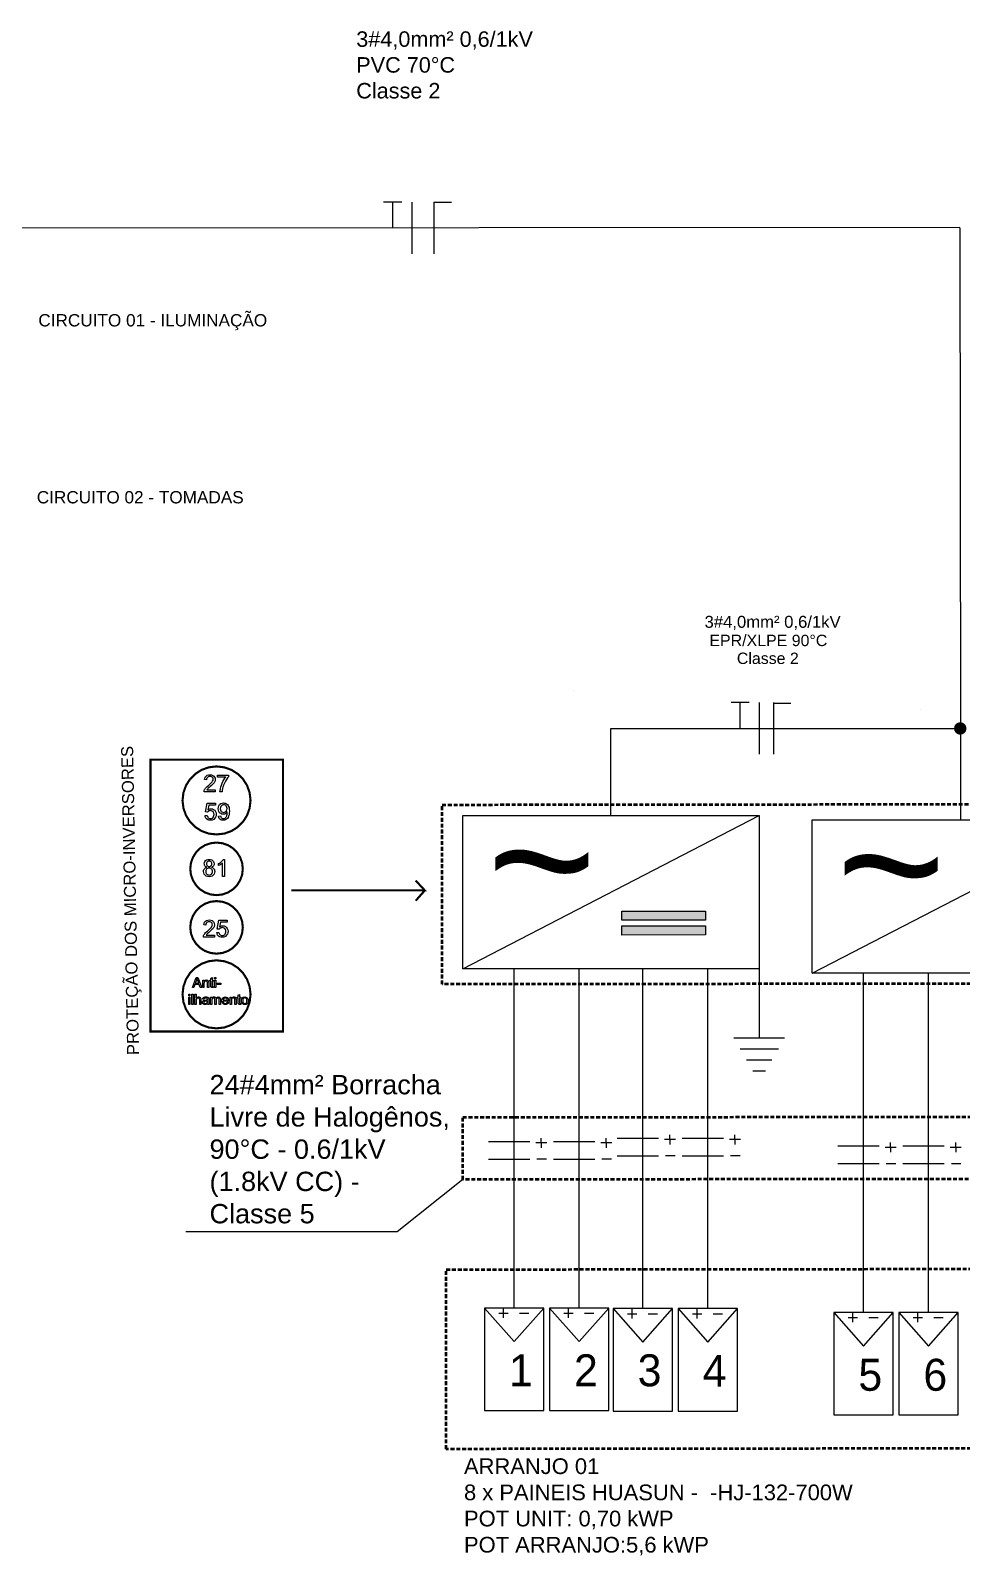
# Model space of a CAD drawing. Header units: centimetres. Extents: x -1416 to 19908, y -7962 to 7254.
# Drawn here: x 470 to 590.3, y -1780.3 to -1583.3 of the extents above; entities that cross this region are included whole.
import ezdxf

# ---------------------------------------------------------------- set-up
doc = ezdxf.new("R2010")
doc.units = ezdxf.units.CM
doc.linetypes.add('DASHED', pattern=[0.75, 0.5, -0.25])
doc.layers.get('0').update_dxf_attribs({"color": 4, "lineweight": 18})
doc.layers.add('LINHA DE CHAMADA', color=1, linetype='Continuous', lineweight=18)
doc.layers.add('TXT-02', color=7, linetype='Continuous', lineweight=20)
doc.styles.add('arial', font='arial.ttf')
doc.styles.add('Arial$001', font='arial.ttf', dxfattribs={"height": 4.378104})
doc.styles.add('STANDARD-0.1', font='arial.ttf', dxfattribs={"height": 0.1})

# ---------------------------------------------------------------- blocks, each defined once
blk = doc.blocks.new('Modulo')
at = {"color": 0, "linetype": 'ByBlock', "lineweight": 9}
blk.add_lwpolyline([(-6.4, -22.06), (6.4, -22.06), (6.4, 0), (-6.4, 0)], close=True, dxfattribs=at)
blk.add_lwpolyline([(-6.4, 0), (0, -7.22), (6.4, 0)], dxfattribs=at)
blk = doc.blocks.new('PN')
for p, q in [((0, 0), (0, -0.2115)), ((-0.0779, -0.2115), (0.0779, -0.2115)), ((-0.0585, -0.2453), (0.0585, -0.2453)), ((-0.039, -0.279), (0.039, -0.279)), ((-0.0195, -0.3128), (0.0195, -0.3128))]:
    blk.add_line(p, q)

msp = doc.modelspace()

# ---------------------------------------------------------------- hatches: boundary and pattern name
at = {"lineweight": 20}
h = msp.add_hatch(color=0, dxfattribs=at)
h.dxf.hatch_style = 1
h.paths.add_polyline_path([(589.37, -1673.46, 1), (590.99, -1673.46, 1)])
for points in [[(546.46, -1697.05), (557.28, -1697.04), (557.28, -1698.22), (546.46, -1698.23)], [(546.46, -1698.97), (557.28, -1698.95), (557.28, -1700.14), (546.46, -1700.15)]]:
    msp.add_hatch(color=7, dxfattribs=at).paths.add_polyline_path(points)

# ---------------------------------------------------------------- linework, layer by layer
at = {"color": 7, "lineweight": 9}
for p, q in [((518.01, -1605.46), (515.68, -1605.46)), ((516.81, -1605.46), (516.81, -1608.8)), ((516.81, -1605.46), (516.81, -1608.8)), ((519.33, -1605.46), (519.33, -1612.14)), ((519.33, -1605.46), (519.33, -1612.14)), ((522.16, -1605.46), (522.16, -1612.14)), ((522.16, -1605.46), (522.16, -1612.14)), ((522.16, -1605.46), (524.43, -1605.46)), ((590.14, -1608.77), (590.21, -1673.24)), ((562.89, -1670.12), (560.56, -1670.12)), ((561.69, -1670.12), (561.69, -1673.46)), ((561.69, -1670.12), (561.69, -1673.46)), ((564.21, -1670.12), (564.21, -1676.8)), ((564.21, -1670.12), (564.21, -1676.8)), ((566.03, -1670.12), (566.03, -1676.8)), ((566.03, -1670.12), (566.03, -1676.8)), ((566.03, -1670.17), (568.29, -1670.17))]:
    msp.add_line(p, q, dxfattribs=at)
at = {"color": 0, "lineweight": 20}
for p, q in [((540.25, -1668.55), (540.25, -1668.55)), ((585.06, -1671.01), (585.06, -1671.01)), ((517.44, -1738.49), (490.13, -1738.49))]:
    msp.add_line(p, q, dxfattribs=at)
at = {"color": 7, "lineweight": 20}
for p, q in [((545.05, -1684.69), (545.05, -1673.46)), ((545.05, -1673.46), (589.97, -1673.46)), ((590.2, -1673.67), (590.2, -1685.27)), ((532.54, -1748.33), (532.54, -1704.49)), ((540.94, -1748.33), (540.94, -1704.49)), ((549.17, -1748.4), (549.17, -1704.49)), ((557.57, -1748.4), (557.57, -1704.49)), ((577.68, -1748.91), (577.68, -1705.07)), ((586.08, -1748.91), (586.08, -1705.07)), ((530.57, -1749), (531.77, -1749)), ((531.11, -1748.4), (531.11, -1749.6)), ((533.24, -1749), (534.44, -1749)), ((538.97, -1749), (540.17, -1749)), ((539.51, -1748.4), (539.51, -1749.6)), ((541.64, -1749), (542.84, -1749)), ((547.19, -1749.07), (548.39, -1749.07)), ((547.74, -1748.47), (547.74, -1749.67)), ((549.86, -1749.07), (551.06, -1749.07)), ((555.59, -1749.07), (556.79, -1749.07)), ((556.14, -1748.47), (556.14, -1749.67)), ((558.26, -1749.07), (559.46, -1749.07)), ((576.26, -1748.97), (576.26, -1750.17)), ((584.66, -1748.97), (584.66, -1750.17)), ((575.71, -1749.57), (576.91, -1749.57)), ((578.38, -1749.57), (579.58, -1749.57)), ((584.11, -1749.57), (585.31, -1749.57)), ((586.78, -1749.57), (587.98, -1749.57))]:
    msp.add_line(p, q, dxfattribs=at)
at = {"color": 0}
for p, q in [((525.9, -1704.49), (564.21, -1684.69)), ((571.05, -1705.07), (609.35, -1685.27)), ((525.9, -1731.74), (517.44, -1738.49))]:
    msp.add_line(p, q, dxfattribs=at)
at = {"color": 0, "linetype": 'ByBlock', "lineweight": 9}
for p, q in [((534.58, -1726.87), (529.24, -1726.87)), ((534.58, -1726.87), (529.24, -1726.87)), ((536.75, -1727), (535.35, -1727)), ((536.05, -1727), (536.05, -1726.37)), ((536.05, -1727), (536.05, -1727.63)), ((542.98, -1726.87), (537.64, -1726.87)), ((542.98, -1726.87), (537.64, -1726.87)), ((545.15, -1727), (543.75, -1727)), ((544.45, -1727), (544.45, -1726.37)), ((544.45, -1727), (544.45, -1727.63)), ((551.2, -1726.45), (545.86, -1726.45)), ((551.2, -1726.45), (545.86, -1726.45)), ((553.37, -1726.58), (551.98, -1726.58)), ((552.67, -1726.58), (552.67, -1725.95)), ((552.67, -1726.58), (552.67, -1727.21)), ((559.6, -1726.45), (554.26, -1726.45)), ((559.6, -1726.45), (554.26, -1726.45)), ((561.77, -1726.58), (560.38, -1726.58)), ((561.07, -1726.58), (561.07, -1725.95)), ((561.07, -1726.58), (561.07, -1727.21)), ((579.72, -1727.44), (574.38, -1727.44)), ((579.72, -1727.44), (574.38, -1727.44)), ((581.89, -1727.58), (580.49, -1727.58)), ((581.19, -1727.58), (581.19, -1726.95)), ((581.19, -1727.58), (581.19, -1728.2)), ((588.12, -1727.44), (582.78, -1727.44)), ((588.12, -1727.44), (582.78, -1727.44)), ((590.29, -1727.58), (588.89, -1727.58)), ((589.59, -1727.58), (589.59, -1726.95)), ((589.59, -1727.58), (589.59, -1728.2)), ((534.58, -1729.14), (529.24, -1729.14)), ((534.58, -1729.14), (529.24, -1729.14)), ((535.49, -1729.07), (536.71, -1729.07)), ((542.98, -1729.14), (537.64, -1729.14)), ((542.98, -1729.14), (537.64, -1729.14)), ((543.89, -1729.07), (545.11, -1729.07)), ((551.2, -1728.72), (545.86, -1728.72)), ((551.2, -1728.72), (545.86, -1728.72)), ((552.11, -1728.64), (553.34, -1728.64)), ((559.6, -1728.72), (554.26, -1728.72)), ((559.6, -1728.72), (554.26, -1728.72)), ((560.51, -1728.64), (561.74, -1728.64)), ((579.72, -1729.71), (574.38, -1729.71)), ((579.72, -1729.71), (574.38, -1729.71)), ((580.63, -1729.64), (581.85, -1729.64)), ((588.12, -1729.71), (582.78, -1729.71)), ((588.12, -1729.71), (582.78, -1729.71)), ((589.03, -1729.64), (590.25, -1729.64))]:
    msp.add_line(p, q, dxfattribs=at)
at = {"color": 7, "const_width": 0.273}
for points in [[(485.55, -1677.5), (502.67, -1677.5), (502.67, -1677.5), (502.67, -1712.61), (502.67, -1712.61), (485.55, -1712.61), (485.55, -1712.61), (485.55, -1677.5)], [(498.48, -1682.76), (498.36, -1681.75), (498.03, -1680.82), (497.51, -1680.01), (496.83, -1679.33), (496.02, -1678.81), (495.09, -1678.48), (494.08, -1678.36), (494.08, -1678.36), (493.08, -1678.48), (492.15, -1678.81), (491.34, -1679.33), (490.66, -1680.01), (490.14, -1680.82), (489.81, -1681.75), (489.69, -1682.76), (489.69, -1682.76), (489.81, -1683.76), (490.14, -1684.69), (490.66, -1685.51), (491.34, -1686.19), (492.15, -1686.71), (493.08, -1687.04), (494.08, -1687.15), (494.08, -1687.15), (495.09, -1687.04), (496.02, -1686.71), (496.83, -1686.19), (497.51, -1685.51), (498.03, -1684.69), (498.36, -1683.76), (498.48, -1682.76)], [(497.48, -1691.59), (497.39, -1690.81), (497.13, -1690.1), (496.73, -1689.47), (496.21, -1688.94), (495.58, -1688.54), (494.86, -1688.29), (494.08, -1688.2), (494.08, -1688.2), (493.31, -1688.29), (492.59, -1688.54), (491.96, -1688.94), (491.44, -1689.47), (491.04, -1690.1), (490.78, -1690.81), (490.69, -1691.59), (490.69, -1691.59), (490.78, -1692.37), (491.04, -1693.08), (491.44, -1693.71), (491.96, -1694.24), (492.59, -1694.64), (493.31, -1694.9), (494.08, -1694.99), (494.08, -1694.99), (494.86, -1694.9), (495.58, -1694.64), (496.21, -1694.24), (496.73, -1693.71), (497.13, -1693.08), (497.39, -1692.37), (497.48, -1691.59)], [(503.74, -1694.38), (521, -1694.38), (521, -1694.38), (519.82, -1693.11)], [(521, -1694.38), (519.82, -1695.71)], [(497.48, -1699.15), (497.39, -1698.37), (497.13, -1697.66), (496.73, -1697.03), (496.21, -1696.51), (495.58, -1696.1), (494.86, -1695.85), (494.08, -1695.76), (494.08, -1695.76), (493.31, -1695.85), (492.59, -1696.1), (491.96, -1696.51), (491.44, -1697.03), (491.04, -1697.66), (490.78, -1698.37), (490.69, -1699.15), (490.69, -1699.15), (490.78, -1699.93), (491.04, -1700.64), (491.44, -1701.27), (491.96, -1701.8), (492.59, -1702.2), (493.31, -1702.46), (494.08, -1702.55), (494.08, -1702.55), (494.86, -1702.46), (495.58, -1702.2), (496.21, -1701.8), (496.73, -1701.27), (497.13, -1700.64), (497.39, -1699.93), (497.48, -1699.15)], [(498.48, -1707.81), (498.36, -1706.8), (498.03, -1705.87), (497.51, -1705.06), (496.83, -1704.38), (496.02, -1703.86), (495.09, -1703.53), (494.08, -1703.41), (494.08, -1703.41), (493.08, -1703.53), (492.15, -1703.86), (491.34, -1704.38), (490.66, -1705.06), (490.14, -1705.87), (489.81, -1706.8), (489.69, -1707.81), (489.69, -1707.81), (489.81, -1708.81), (490.14, -1709.74), (490.66, -1710.56), (491.34, -1711.24), (492.15, -1711.75), (493.08, -1712.09), (494.08, -1712.2), (494.08, -1712.2), (495.09, -1712.09), (496.02, -1711.75), (496.83, -1711.24), (497.51, -1710.56), (498.03, -1709.74), (498.36, -1708.81), (498.48, -1707.81)]]:
    msp.add_lwpolyline(points, dxfattribs=at)
at = {"color": 7}
for points in [[(493.92, -1681.38), (493.92, -1681.64), (492.47, -1681.64), (492.47, -1681.64), (492.47, -1681.64), (492.47, -1681.58), (492.48, -1681.51), (492.5, -1681.45), (492.5, -1681.45), (492.5, -1681.45), (492.5, -1681.45), (492.55, -1681.36), (492.6, -1681.26), (492.68, -1681.16), (492.68, -1681.16), (492.68, -1681.16), (492.68, -1681.16), (492.77, -1681.06), (492.89, -1680.95), (493.03, -1680.83), (493.03, -1680.83), (493.03, -1680.83), (493.03, -1680.83), (493.24, -1680.65), (493.4, -1680.49), (493.51, -1680.37), (493.51, -1680.37), (493.51, -1680.37), (493.51, -1680.37), (493.58, -1680.25), (493.63, -1680.15), (493.64, -1680.04), (493.64, -1680.04), (493.64, -1680.04), (493.64, -1680.04), (493.63, -1679.94), (493.59, -1679.85), (493.52, -1679.77), (493.52, -1679.77), (493.52, -1679.77), (493.52, -1679.77), (493.44, -1679.71), (493.34, -1679.67), (493.23, -1679.66), (493.23, -1679.66), (493.23, -1679.66), (493.23, -1679.66), (493.11, -1679.68), (493, -1679.71), (492.92, -1679.78), (492.92, -1679.78), (492.92, -1679.78), (492.92, -1679.78), (492.85, -1679.87), (492.81, -1679.97), (492.8, -1680.1), (492.8, -1680.1), (492.52, -1680.07), (492.52, -1680.07), (492.52, -1680.07), (492.56, -1679.88), (492.63, -1679.73), (492.73, -1679.6), (492.73, -1679.6), (492.73, -1679.6), (492.73, -1679.6), (492.87, -1679.51), (493.04, -1679.46), (493.23, -1679.44), (493.23, -1679.44), (493.23, -1679.44), (493.23, -1679.44), (493.43, -1679.46), (493.59, -1679.52), (493.73, -1679.61), (493.73, -1679.61), (493.73, -1679.61), (493.73, -1679.61), (493.83, -1679.74), (493.9, -1679.89), (493.92, -1680.05), (493.92, -1680.05), (493.92, -1680.05), (493.92, -1680.05), (493.91, -1680.14), (493.89, -1680.22), (493.86, -1680.31), (493.86, -1680.31), (493.86, -1680.31), (493.86, -1680.31), (493.82, -1680.39), (493.76, -1680.48), (493.68, -1680.57), (493.68, -1680.57), (493.68, -1680.57), (493.68, -1680.57), (493.58, -1680.68), (493.44, -1680.81), (493.27, -1680.96), (493.27, -1680.96), (493.27, -1680.96), (493.27, -1680.96), (493.13, -1681.08), (493.02, -1681.17), (492.96, -1681.24), (492.96, -1681.24), (492.96, -1681.24), (492.96, -1681.24), (492.91, -1681.28), (492.88, -1681.33), (492.84, -1681.38), (492.84, -1681.38), (493.92, -1681.38)], [(494.22, -1679.74), (494.22, -1679.48), (495.64, -1679.48), (495.64, -1679.69), (495.64, -1679.69), (495.64, -1679.69), (495.5, -1679.85), (495.37, -1680.05), (495.23, -1680.28), (495.23, -1680.28), (495.23, -1680.28), (495.23, -1680.28), (495.1, -1680.53), (495, -1680.78), (494.91, -1681.04), (494.91, -1681.04), (494.91, -1681.04), (494.91, -1681.04), (494.86, -1681.23), (494.83, -1681.43), (494.81, -1681.64), (494.81, -1681.64), (494.53, -1681.64), (494.53, -1681.64), (494.53, -1681.64), (494.54, -1681.46), (494.58, -1681.25), (494.63, -1681.02), (494.63, -1681.02), (494.63, -1681.02), (494.63, -1681.02), (494.71, -1680.77), (494.8, -1680.54), (494.91, -1680.31), (494.91, -1680.31), (494.91, -1680.31), (494.91, -1680.31), (495.03, -1680.09), (495.16, -1679.9), (495.3, -1679.74), (495.3, -1679.74), (494.22, -1679.74)], [(492.6, -1684.71), (492.88, -1684.69), (492.88, -1684.69), (492.88, -1684.69), (492.91, -1684.81), (492.96, -1684.92), (493.02, -1685), (493.02, -1685), (493.02, -1685), (493.02, -1685), (493.11, -1685.05), (493.2, -1685.09), (493.3, -1685.1), (493.3, -1685.1), (493.3, -1685.1), (493.3, -1685.1), (493.42, -1685.08), (493.53, -1685.04), (493.63, -1684.95), (493.63, -1684.95), (493.63, -1684.95), (493.63, -1684.95), (493.7, -1684.85), (493.75, -1684.72), (493.76, -1684.57), (493.76, -1684.57), (493.76, -1684.57), (493.76, -1684.57), (493.75, -1684.42), (493.71, -1684.3), (493.63, -1684.2), (493.63, -1684.2), (493.63, -1684.2), (493.63, -1684.2), (493.54, -1684.13), (493.43, -1684.08), (493.29, -1684.07), (493.29, -1684.07), (493.29, -1684.07), (493.29, -1684.07), (493.21, -1684.08), (493.13, -1684.09), (493.06, -1684.13), (493.06, -1684.13), (493.06, -1684.13), (493.06, -1684.13), (493, -1684.17), (492.94, -1684.22), (492.9, -1684.28), (492.9, -1684.28), (492.64, -1684.25), (492.86, -1683.12), (493.95, -1683.12), (493.95, -1683.38), (493.07, -1683.38), (492.95, -1683.97), (492.95, -1683.97), (492.95, -1683.97), (493.09, -1683.89), (493.22, -1683.85), (493.37, -1683.83), (493.37, -1683.83), (493.37, -1683.83), (493.37, -1683.83), (493.55, -1683.85), (493.71, -1683.92), (493.85, -1684.03), (493.85, -1684.03), (493.85, -1684.03), (493.85, -1684.03), (493.96, -1684.18), (494.03, -1684.35), (494.05, -1684.54), (494.05, -1684.54), (494.05, -1684.54), (494.05, -1684.54), (494.03, -1684.73), (493.97, -1684.9), (493.88, -1685.06), (493.88, -1685.06), (493.88, -1685.06), (493.88, -1685.06), (493.72, -1685.2), (493.53, -1685.29), (493.3, -1685.32), (493.3, -1685.32), (493.3, -1685.32), (493.3, -1685.32), (493.11, -1685.3), (492.95, -1685.25), (492.81, -1685.15), (492.81, -1685.15), (492.81, -1685.15), (492.81, -1685.15), (492.7, -1685.03), (492.63, -1684.88), (492.6, -1684.71)], [(494.34, -1684.78), (494.6, -1684.75), (494.6, -1684.75), (494.6, -1684.75), (494.62, -1684.86), (494.67, -1684.95), (494.72, -1685.02), (494.72, -1685.02), (494.72, -1685.02), (494.72, -1685.02), (494.79, -1685.06), (494.87, -1685.09), (494.96, -1685.1), (494.96, -1685.1), (494.96, -1685.1), (494.96, -1685.1), (495.04, -1685.09), (495.11, -1685.08), (495.18, -1685.04), (495.18, -1685.04), (495.18, -1685.04), (495.18, -1685.04), (495.24, -1685), (495.29, -1684.95), (495.33, -1684.89), (495.33, -1684.89), (495.33, -1684.89), (495.33, -1684.89), (495.37, -1684.82), (495.4, -1684.74), (495.43, -1684.64), (495.43, -1684.64), (495.43, -1684.64), (495.43, -1684.64), (495.45, -1684.53), (495.47, -1684.42), (495.47, -1684.31), (495.47, -1684.31), (495.47, -1684.31), (495.47, -1684.31), (495.47, -1684.29), (495.47, -1684.27), (495.47, -1684.25), (495.47, -1684.25), (495.47, -1684.25), (495.47, -1684.25), (495.41, -1684.33), (495.34, -1684.4), (495.25, -1684.46), (495.25, -1684.46), (495.25, -1684.46), (495.25, -1684.46), (495.15, -1684.51), (495.05, -1684.53), (494.95, -1684.54), (494.95, -1684.54), (494.95, -1684.54), (494.95, -1684.54), (494.77, -1684.52), (494.62, -1684.45), (494.49, -1684.34), (494.49, -1684.34), (494.49, -1684.34), (494.49, -1684.34), (494.38, -1684.2), (494.32, -1684.02), (494.3, -1683.82), (494.3, -1683.82), (494.3, -1683.82), (494.3, -1683.82), (494.32, -1683.62), (494.38, -1683.44), (494.49, -1683.29), (494.49, -1683.29), (494.49, -1683.29), (494.49, -1683.29), (494.64, -1683.17), (494.8, -1683.11), (494.99, -1683.08), (494.99, -1683.08), (494.99, -1683.08), (494.99, -1683.08), (495.12, -1683.1), (495.26, -1683.13), (495.38, -1683.2), (495.38, -1683.2), (495.38, -1683.2), (495.38, -1683.2), (495.49, -1683.29), (495.58, -1683.4), (495.65, -1683.53), (495.65, -1683.53), (495.65, -1683.53), (495.65, -1683.53), (495.7, -1683.69), (495.73, -1683.9), (495.74, -1684.14), (495.74, -1684.14), (495.74, -1684.14), (495.74, -1684.14), (495.73, -1684.4), (495.7, -1684.63), (495.65, -1684.81), (495.65, -1684.81), (495.65, -1684.81), (495.65, -1684.81), (495.58, -1684.97), (495.49, -1685.09), (495.38, -1685.19), (495.38, -1685.19), (495.38, -1685.19), (495.38, -1685.19), (495.25, -1685.26), (495.11, -1685.31), (494.95, -1685.32), (494.95, -1685.32), (494.95, -1685.32), (494.95, -1685.32), (494.79, -1685.31), (494.65, -1685.26), (494.53, -1685.18), (494.53, -1685.18), (494.53, -1685.18), (494.53, -1685.18), (494.44, -1685.07), (494.37, -1684.94), (494.34, -1684.78)], [(495.44, -1683.81), (495.43, -1683.67), (495.38, -1683.54), (495.32, -1683.44), (495.32, -1683.44), (495.32, -1683.44), (495.32, -1683.44), (495.23, -1683.37), (495.13, -1683.32), (495.02, -1683.31), (495.02, -1683.31), (495.02, -1683.31), (495.02, -1683.31), (494.9, -1683.32), (494.8, -1683.37), (494.71, -1683.45), (494.71, -1683.45), (494.71, -1683.45), (494.71, -1683.45), (494.63, -1683.56), (494.59, -1683.69), (494.57, -1683.83), (494.57, -1683.83), (494.57, -1683.83), (494.57, -1683.83), (494.59, -1683.96), (494.63, -1684.08), (494.7, -1684.17), (494.7, -1684.17), (494.7, -1684.17), (494.7, -1684.17), (494.79, -1684.25), (494.89, -1684.29), (495.01, -1684.3), (495.01, -1684.3), (495.01, -1684.3), (495.01, -1684.3), (495.13, -1684.29), (495.23, -1684.25), (495.32, -1684.17), (495.32, -1684.17), (495.32, -1684.17), (495.32, -1684.17), (495.39, -1684.07), (495.43, -1683.95), (495.44, -1683.81)], [(492.83, -1691.38), (492.83, -1691.38), (492.83, -1691.38), (492.73, -1691.34), (492.64, -1691.28), (492.58, -1691.21), (492.58, -1691.21), (492.58, -1691.21), (492.58, -1691.21), (492.53, -1691.13), (492.51, -1691.04), (492.5, -1690.94), (492.5, -1690.94), (492.5, -1690.94), (492.5, -1690.94), (492.52, -1690.78), (492.57, -1690.65), (492.67, -1690.53), (492.67, -1690.53), (492.67, -1690.53), (492.67, -1690.53), (492.8, -1690.44), (492.95, -1690.39), (493.13, -1690.37), (493.13, -1690.37), (493.13, -1690.37), (493.13, -1690.37), (493.31, -1690.39), (493.46, -1690.44), (493.59, -1690.54), (493.59, -1690.54), (493.59, -1690.54), (493.59, -1690.54), (493.69, -1690.66), (493.75, -1690.79), (493.76, -1690.94), (493.76, -1690.94), (493.76, -1690.94), (493.76, -1690.94), (493.76, -1691.04), (493.73, -1691.13), (493.68, -1691.21), (493.68, -1691.21), (493.68, -1691.21), (493.68, -1691.21), (493.62, -1691.28), (493.54, -1691.34), (493.44, -1691.38), (493.44, -1691.38), (493.44, -1691.38), (493.44, -1691.38), (493.57, -1691.44), (493.67, -1691.51), (493.75, -1691.6), (493.75, -1691.6), (493.75, -1691.6), (493.75, -1691.6), (493.81, -1691.7), (493.84, -1691.82), (493.85, -1691.94), (493.85, -1691.94), (493.85, -1691.94), (493.85, -1691.94), (493.83, -1692.12), (493.77, -1692.28), (493.66, -1692.42), (493.66, -1692.42), (493.66, -1692.42), (493.66, -1692.42), (493.51, -1692.52), (493.33, -1692.59), (493.13, -1692.61), (493.13, -1692.61), (493.13, -1692.61), (493.13, -1692.61), (492.93, -1692.59), (492.76, -1692.52), (492.61, -1692.42), (492.61, -1692.42), (492.61, -1692.42), (492.61, -1692.42), (492.5, -1692.28), (492.43, -1692.12), (492.41, -1691.94), (492.41, -1691.94), (492.41, -1691.94), (492.41, -1691.94), (492.42, -1691.8), (492.46, -1691.68), (492.52, -1691.58), (492.52, -1691.58), (492.52, -1691.58), (492.52, -1691.58), (492.6, -1691.49), (492.7, -1691.43), (492.83, -1691.38)], [(492.69, -1691.94), (492.69, -1692.01), (492.71, -1692.09), (492.74, -1692.16), (492.74, -1692.16), (492.74, -1692.16), (492.74, -1692.16), (492.78, -1692.23), (492.84, -1692.28), (492.9, -1692.33), (492.9, -1692.33), (492.9, -1692.33), (492.9, -1692.33), (492.98, -1692.36), (493.05, -1692.38), (493.14, -1692.39), (493.14, -1692.39), (493.14, -1692.39), (493.14, -1692.39), (493.26, -1692.37), (493.36, -1692.33), (493.45, -1692.26), (493.45, -1692.26), (493.45, -1692.26), (493.45, -1692.26), (493.52, -1692.17), (493.57, -1692.07), (493.58, -1691.95), (493.58, -1691.95), (493.58, -1691.95), (493.58, -1691.95), (493.57, -1691.83), (493.52, -1691.72), (493.45, -1691.63), (493.45, -1691.63), (493.45, -1691.63), (493.45, -1691.63), (493.36, -1691.56), (493.25, -1691.51), (493.13, -1691.5), (493.13, -1691.5), (493.13, -1691.5), (493.13, -1691.5), (493.01, -1691.51), (492.9, -1691.56), (492.81, -1691.62), (492.81, -1691.62), (492.81, -1691.62), (492.81, -1691.62), (492.74, -1691.72), (492.7, -1691.82), (492.69, -1691.94)], [(492.77, -1690.93), (492.78, -1691.02), (492.82, -1691.11), (492.87, -1691.18), (492.87, -1691.18), (492.87, -1691.18), (492.87, -1691.18), (492.95, -1691.24), (493.03, -1691.27), (493.13, -1691.28), (493.13, -1691.28), (493.13, -1691.28), (493.13, -1691.28), (493.23, -1691.27), (493.32, -1691.24), (493.39, -1691.18), (493.39, -1691.18), (493.39, -1691.18), (493.39, -1691.18), (493.44, -1691.11), (493.48, -1691.03), (493.49, -1690.94), (493.49, -1690.94), (493.49, -1690.94), (493.49, -1690.94), (493.48, -1690.85), (493.44, -1690.76), (493.39, -1690.69), (493.39, -1690.69), (493.39, -1690.69), (493.39, -1690.69), (493.31, -1690.64), (493.23, -1690.6), (493.13, -1690.59), (493.13, -1690.59), (493.13, -1690.59), (493.13, -1690.59), (493.03, -1690.6), (492.95, -1690.64), (492.87, -1690.69), (492.87, -1690.69), (492.87, -1690.69), (492.87, -1690.69), (492.82, -1690.76), (492.78, -1690.84), (492.77, -1690.93)], [(495.13, -1692.57), (494.86, -1692.57), (494.86, -1690.86), (494.86, -1690.86), (494.86, -1690.86), (494.79, -1690.92), (494.7, -1690.98), (494.6, -1691.04), (494.6, -1691.04), (494.6, -1691.04), (494.6, -1691.04), (494.5, -1691.1), (494.41, -1691.14), (494.32, -1691.18), (494.32, -1691.18), (494.32, -1690.92), (494.32, -1690.92), (494.32, -1690.92), (494.47, -1690.84), (494.6, -1690.76), (494.72, -1690.66), (494.72, -1690.66), (494.72, -1690.66), (494.72, -1690.66), (494.82, -1690.56), (494.9, -1690.47), (494.96, -1690.37), (494.96, -1690.37), (495.13, -1690.37), (495.13, -1692.57)], [(493.83, -1700.15), (493.83, -1700.41), (492.38, -1700.41), (492.38, -1700.41), (492.38, -1700.41), (492.38, -1700.34), (492.39, -1700.28), (492.41, -1700.22), (492.41, -1700.22), (492.41, -1700.22), (492.41, -1700.22), (492.45, -1700.12), (492.51, -1700.02), (492.59, -1699.93), (492.59, -1699.93), (492.59, -1699.93), (492.59, -1699.93), (492.68, -1699.83), (492.8, -1699.72), (492.94, -1699.59), (492.94, -1699.59), (492.94, -1699.59), (492.94, -1699.59), (493.15, -1699.41), (493.31, -1699.26), (493.42, -1699.13), (493.42, -1699.13), (493.42, -1699.13), (493.42, -1699.13), (493.49, -1699.02), (493.53, -1698.91), (493.55, -1698.81), (493.55, -1698.81), (493.55, -1698.81), (493.55, -1698.81), (493.54, -1698.71), (493.5, -1698.62), (493.43, -1698.54), (493.43, -1698.54), (493.43, -1698.54), (493.43, -1698.54), (493.35, -1698.48), (493.25, -1698.44), (493.14, -1698.43), (493.14, -1698.43), (493.14, -1698.43), (493.14, -1698.43), (493.01, -1698.44), (492.91, -1698.48), (492.82, -1698.54), (492.82, -1698.54), (492.82, -1698.54), (492.82, -1698.54), (492.76, -1698.63), (492.72, -1698.74), (492.71, -1698.87), (492.71, -1698.87), (492.43, -1698.84), (492.43, -1698.84), (492.43, -1698.84), (492.47, -1698.65), (492.54, -1698.49), (492.64, -1698.37), (492.64, -1698.37), (492.64, -1698.37), (492.64, -1698.37), (492.78, -1698.28), (492.95, -1698.22), (493.14, -1698.2), (493.14, -1698.2), (493.14, -1698.2), (493.14, -1698.2), (493.34, -1698.22), (493.5, -1698.28), (493.64, -1698.38), (493.64, -1698.38), (493.64, -1698.38), (493.64, -1698.38), (493.74, -1698.5), (493.8, -1698.65), (493.82, -1698.81), (493.82, -1698.81), (493.82, -1698.81), (493.82, -1698.81), (493.82, -1698.9), (493.8, -1698.99), (493.77, -1699.07), (493.77, -1699.07), (493.77, -1699.07), (493.77, -1699.07), (493.73, -1699.16), (493.67, -1699.25), (493.59, -1699.34), (493.59, -1699.34), (493.59, -1699.34), (493.59, -1699.34), (493.49, -1699.44), (493.35, -1699.57), (493.18, -1699.72), (493.18, -1699.72), (493.18, -1699.72), (493.18, -1699.72), (493.03, -1699.85), (492.93, -1699.94), (492.87, -1700), (492.87, -1700), (492.87, -1700), (492.87, -1700), (492.82, -1700.05), (492.78, -1700.1), (492.75, -1700.15), (492.75, -1700.15), (493.83, -1700.15)], [(494.11, -1699.83), (494.4, -1699.81), (494.4, -1699.81), (494.4, -1699.81), (494.43, -1699.93), (494.48, -1700.04), (494.54, -1700.12), (494.54, -1700.12), (494.54, -1700.12), (494.54, -1700.12), (494.62, -1700.18), (494.72, -1700.21), (494.82, -1700.22), (494.82, -1700.22), (494.82, -1700.22), (494.82, -1700.22), (494.94, -1700.21), (495.05, -1700.16), (495.15, -1700.07), (495.15, -1700.07), (495.15, -1700.07), (495.15, -1700.07), (495.22, -1699.97), (495.27, -1699.84), (495.28, -1699.69), (495.28, -1699.69), (495.28, -1699.69), (495.28, -1699.69), (495.27, -1699.54), (495.23, -1699.42), (495.15, -1699.32), (495.15, -1699.32), (495.15, -1699.32), (495.15, -1699.32), (495.06, -1699.25), (494.95, -1699.2), (494.81, -1699.19), (494.81, -1699.19), (494.81, -1699.19), (494.81, -1699.19), (494.73, -1699.2), (494.65, -1699.22), (494.58, -1699.25), (494.58, -1699.25), (494.58, -1699.25), (494.58, -1699.25), (494.52, -1699.29), (494.46, -1699.34), (494.42, -1699.4), (494.42, -1699.4), (494.16, -1699.37), (494.38, -1698.24), (495.47, -1698.24), (495.47, -1698.5), (494.59, -1698.5), (494.47, -1699.09), (494.47, -1699.09), (494.47, -1699.09), (494.61, -1699.01), (494.74, -1698.97), (494.89, -1698.95), (494.89, -1698.95), (494.89, -1698.95), (494.89, -1698.95), (495.07, -1698.97), (495.23, -1699.04), (495.37, -1699.15), (495.37, -1699.15), (495.37, -1699.15), (495.37, -1699.15), (495.48, -1699.3), (495.55, -1699.47), (495.57, -1699.66), (495.57, -1699.66), (495.57, -1699.66), (495.57, -1699.66), (495.55, -1699.85), (495.49, -1700.02), (495.39, -1700.18), (495.39, -1700.18), (495.39, -1700.18), (495.39, -1700.18), (495.24, -1700.32), (495.05, -1700.41), (494.82, -1700.44), (494.82, -1700.44), (494.82, -1700.44), (494.82, -1700.44), (494.63, -1700.42), (494.47, -1700.37), (494.33, -1700.28), (494.33, -1700.28), (494.33, -1700.28), (494.33, -1700.28), (494.22, -1700.15), (494.15, -1700), (494.11, -1699.83)], [(490.97, -1706.92), (491.47, -1705.62), (491.65, -1705.62), (492.18, -1706.92), (491.99, -1706.92), (491.84, -1706.52), (491.29, -1706.52), (491.15, -1706.92), (490.97, -1706.92)], [(491.78, -1706.38), (491.65, -1706.02), (491.65, -1706.02), (491.65, -1706.02), (491.61, -1705.92), (491.58, -1705.83), (491.55, -1705.75), (491.55, -1705.75), (491.55, -1705.75), (491.55, -1705.75), (491.54, -1705.84), (491.51, -1705.92), (491.48, -1706), (491.48, -1706), (491.34, -1706.38), (491.78, -1706.38)], [(492.3, -1706.92), (492.3, -1705.97), (492.45, -1705.97), (492.45, -1706.11), (492.45, -1706.11), (492.45, -1706.11), (492.53, -1706.02), (492.63, -1705.97), (492.75, -1705.95), (492.75, -1705.95), (492.75, -1705.95), (492.75, -1705.95), (492.8, -1705.96), (492.85, -1705.97), (492.9, -1705.98), (492.9, -1705.98), (492.9, -1705.98), (492.9, -1705.98), (492.95, -1706.01), (492.98, -1706.03), (493.01, -1706.06), (493.01, -1706.06), (493.01, -1706.06), (493.01, -1706.06), (493.03, -1706.1), (493.05, -1706.14), (493.06, -1706.18), (493.06, -1706.18), (493.06, -1706.18), (493.06, -1706.18), (493.06, -1706.22), (493.07, -1706.27), (493.07, -1706.34), (493.07, -1706.34), (493.07, -1706.92), (492.91, -1706.92), (492.91, -1706.34), (492.91, -1706.34), (492.91, -1706.34), (492.91, -1706.28), (492.9, -1706.24), (492.89, -1706.2), (492.89, -1706.2), (492.89, -1706.2), (492.89, -1706.2), (492.87, -1706.17), (492.85, -1706.14), (492.82, -1706.12), (492.82, -1706.12), (492.82, -1706.12), (492.82, -1706.12), (492.79, -1706.1), (492.75, -1706.1), (492.71, -1706.09), (492.71, -1706.09), (492.71, -1706.09), (492.71, -1706.09), (492.65, -1706.1), (492.59, -1706.12), (492.54, -1706.16), (492.54, -1706.16), (492.54, -1706.16), (492.54, -1706.16), (492.49, -1706.21), (492.47, -1706.3), (492.46, -1706.4), (492.46, -1706.4), (492.46, -1706.92), (492.3, -1706.92)], [(493.66, -1706.78), (493.68, -1706.92), (493.68, -1706.92), (493.68, -1706.92), (493.64, -1706.92), (493.6, -1706.93), (493.56, -1706.93), (493.56, -1706.93), (493.56, -1706.93), (493.56, -1706.93), (493.51, -1706.93), (493.47, -1706.92), (493.43, -1706.9), (493.43, -1706.9), (493.43, -1706.9), (493.43, -1706.9), (493.4, -1706.88), (493.38, -1706.86), (493.36, -1706.83), (493.36, -1706.83), (493.36, -1706.83), (493.36, -1706.83), (493.35, -1706.79), (493.34, -1706.73), (493.34, -1706.64), (493.34, -1706.64), (493.34, -1706.1), (493.22, -1706.1), (493.22, -1705.97), (493.34, -1705.97), (493.34, -1705.74), (493.5, -1705.65), (493.5, -1705.97), (493.66, -1705.97), (493.66, -1706.1), (493.5, -1706.1), (493.5, -1706.65), (493.5, -1706.65), (493.5, -1706.65), (493.5, -1706.69), (493.5, -1706.72), (493.51, -1706.74), (493.51, -1706.74), (493.51, -1706.74), (493.51, -1706.74), (493.52, -1706.75), (493.53, -1706.76), (493.54, -1706.77), (493.54, -1706.77), (493.54, -1706.77), (493.54, -1706.77), (493.55, -1706.78), (493.57, -1706.78), (493.59, -1706.78), (493.59, -1706.78), (493.59, -1706.78), (493.59, -1706.78), (493.61, -1706.78), (493.63, -1706.78), (493.66, -1706.78)], [(493.82, -1705.8), (493.82, -1705.62), (493.98, -1705.62), (493.98, -1705.8), (493.82, -1705.8)], [(493.82, -1705.97), (493.98, -1705.97), (493.98, -1706.92), (493.82, -1706.92), (493.82, -1705.97)], [(490.49, -1707.99), (490.49, -1707.8), (490.65, -1707.8), (490.65, -1707.99), (490.49, -1707.99)], [(490.89, -1709.1), (490.89, -1707.8), (491.05, -1707.8), (491.05, -1709.1), (490.89, -1709.1)], [(491.3, -1709.1), (491.3, -1707.8), (491.46, -1707.8), (491.46, -1708.27), (491.46, -1708.27), (491.46, -1708.27), (491.54, -1708.2), (491.63, -1708.15), (491.74, -1708.14), (491.74, -1708.14), (491.74, -1708.14), (491.74, -1708.14), (491.81, -1708.14), (491.87, -1708.16), (491.92, -1708.18), (491.92, -1708.18), (491.92, -1708.18), (491.92, -1708.18), (491.97, -1708.21), (492.01, -1708.25), (492.03, -1708.29), (492.03, -1708.29), (492.03, -1708.29), (492.03, -1708.29), (492.05, -1708.35), (492.06, -1708.42), (492.07, -1708.51), (492.07, -1708.51), (492.07, -1709.1), (491.91, -1709.1), (491.91, -1708.51), (491.91, -1708.51), (491.91, -1708.51), (491.9, -1708.43), (491.88, -1708.38), (491.86, -1708.33), (491.86, -1708.33), (491.86, -1708.33), (491.86, -1708.33), (491.82, -1708.3), (491.77, -1708.28), (491.71, -1708.28), (491.71, -1708.28), (491.71, -1708.28), (491.71, -1708.28), (491.66, -1708.28), (491.62, -1708.29), (491.58, -1708.31), (491.58, -1708.31), (491.58, -1708.31), (491.58, -1708.31), (491.54, -1708.34), (491.51, -1708.37), (491.49, -1708.41), (491.49, -1708.41), (491.49, -1708.41), (491.49, -1708.41), (491.47, -1708.46), (491.46, -1708.52), (491.46, -1708.59), (491.46, -1708.59), (491.46, -1709.1), (491.3, -1709.1)], [(494.16, -1706.53), (494.16, -1706.37), (494.65, -1706.37), (494.65, -1706.53), (494.16, -1706.53)], [(497.21, -1708.96), (497.23, -1709.1), (497.23, -1709.1), (497.23, -1709.1), (497.19, -1709.11), (497.15, -1709.12), (497.11, -1709.12), (497.11, -1709.12), (497.11, -1709.12), (497.11, -1709.12), (497.06, -1709.11), (497.01, -1709.1), (496.97, -1709.09), (496.97, -1709.09), (496.97, -1709.09), (496.97, -1709.09), (496.95, -1709.07), (496.92, -1709.04), (496.91, -1709.02), (496.91, -1709.02), (496.91, -1709.02), (496.91, -1709.02), (496.9, -1708.98), (496.89, -1708.91), (496.89, -1708.83), (496.89, -1708.83), (496.89, -1708.29), (496.77, -1708.29), (496.77, -1708.16), (496.89, -1708.16), (496.89, -1707.93), (497.05, -1707.83), (497.05, -1708.16), (497.21, -1708.16), (497.21, -1708.29), (497.05, -1708.29), (497.05, -1708.84), (497.05, -1708.84), (497.05, -1708.84), (497.05, -1708.88), (497.05, -1708.91), (497.05, -1708.92), (497.05, -1708.92), (497.05, -1708.92), (497.05, -1708.92), (497.06, -1708.94), (497.07, -1708.95), (497.08, -1708.96), (497.08, -1708.96), (497.08, -1708.96), (497.08, -1708.96), (497.1, -1708.96), (497.12, -1708.97), (497.14, -1708.97), (497.14, -1708.97), (497.14, -1708.97), (497.14, -1708.97), (497.16, -1708.97), (497.18, -1708.96), (497.21, -1708.96)], [(490.49, -1708.16), (490.65, -1708.16), (490.65, -1709.1), (490.49, -1709.1), (490.49, -1708.16)], [(492.93, -1708.99), (492.93, -1708.99), (492.93, -1708.99), (492.87, -1709.03), (492.81, -1709.07), (492.75, -1709.09), (492.75, -1709.09), (492.75, -1709.09), (492.75, -1709.09), (492.7, -1709.11), (492.64, -1709.12), (492.58, -1709.13), (492.58, -1709.13), (492.58, -1709.13), (492.58, -1709.13), (492.48, -1709.12), (492.4, -1709.09), (492.34, -1709.05), (492.34, -1709.05), (492.34, -1709.05), (492.34, -1709.05), (492.29, -1708.99), (492.27, -1708.93), (492.26, -1708.86), (492.26, -1708.86), (492.26, -1708.86), (492.26, -1708.86), (492.26, -1708.81), (492.27, -1708.77), (492.29, -1708.73), (492.29, -1708.73), (492.29, -1708.73), (492.29, -1708.73), (492.31, -1708.69), (492.34, -1708.66), (492.37, -1708.64), (492.37, -1708.64), (492.37, -1708.64), (492.37, -1708.64), (492.41, -1708.62), (492.44, -1708.6), (492.49, -1708.58), (492.49, -1708.58), (492.49, -1708.58), (492.49, -1708.58), (492.52, -1708.58), (492.57, -1708.57), (492.63, -1708.56), (492.63, -1708.56), (492.63, -1708.56), (492.63, -1708.56), (492.75, -1708.54), (492.84, -1708.53), (492.91, -1708.51), (492.91, -1708.51), (492.91, -1708.51), (492.91, -1708.51), (492.91, -1708.49), (492.91, -1708.47), (492.91, -1708.46), (492.91, -1708.46), (492.91, -1708.46), (492.91, -1708.46), (492.91, -1708.41), (492.89, -1708.36), (492.87, -1708.33), (492.87, -1708.33), (492.87, -1708.33), (492.87, -1708.33), (492.82, -1708.3), (492.76, -1708.28), (492.69, -1708.27), (492.69, -1708.27), (492.69, -1708.27), (492.69, -1708.27), (492.62, -1708.28), (492.56, -1708.29), (492.52, -1708.31), (492.52, -1708.31), (492.52, -1708.31), (492.52, -1708.31), (492.49, -1708.34), (492.46, -1708.39), (492.44, -1708.45), (492.44, -1708.45), (492.28, -1708.43), (492.28, -1708.43), (492.28, -1708.43), (492.3, -1708.37), (492.32, -1708.31), (492.35, -1708.27), (492.35, -1708.27), (492.35, -1708.27), (492.35, -1708.27), (492.39, -1708.23), (492.44, -1708.2), (492.49, -1708.17), (492.49, -1708.17), (492.49, -1708.17), (492.49, -1708.17), (492.56, -1708.15), (492.63, -1708.14), (492.71, -1708.14), (492.71, -1708.14), (492.71, -1708.14), (492.71, -1708.14), (492.78, -1708.14), (492.85, -1708.15), (492.91, -1708.17), (492.91, -1708.17), (492.91, -1708.17), (492.91, -1708.17), (492.95, -1708.19), (492.99, -1708.21), (493.02, -1708.24), (493.02, -1708.24), (493.02, -1708.24), (493.02, -1708.24), (493.04, -1708.27), (493.05, -1708.31), (493.07, -1708.35), (493.07, -1708.35), (493.07, -1708.35), (493.07, -1708.35), (493.07, -1708.38), (493.07, -1708.43), (493.07, -1708.5), (493.07, -1708.5), (493.07, -1708.71), (493.07, -1708.71), (493.07, -1708.71), (493.08, -1708.84), (493.08, -1708.93), (493.08, -1708.99), (493.08, -1708.99), (493.08, -1708.99), (493.08, -1708.99), (493.09, -1709.03), (493.11, -1709.07), (493.12, -1709.1), (493.12, -1709.1), (492.96, -1709.1), (492.96, -1709.1), (492.96, -1709.1), (492.94, -1709.07), (492.93, -1709.03), (492.93, -1708.99)], [(492.91, -1708.63), (492.84, -1708.65), (492.76, -1708.67), (492.65, -1708.69), (492.65, -1708.69), (492.65, -1708.69), (492.65, -1708.69), (492.59, -1708.7), (492.55, -1708.71), (492.51, -1708.72), (492.51, -1708.72), (492.51, -1708.72), (492.51, -1708.72), (492.49, -1708.74), (492.47, -1708.75), (492.45, -1708.78), (492.45, -1708.78), (492.45, -1708.78), (492.45, -1708.78), (492.44, -1708.8), (492.43, -1708.82), (492.43, -1708.85), (492.43, -1708.85), (492.43, -1708.85), (492.43, -1708.85), (492.43, -1708.89), (492.45, -1708.93), (492.47, -1708.96), (492.47, -1708.96), (492.47, -1708.96), (492.47, -1708.96), (492.51, -1708.98), (492.56, -1709), (492.62, -1709), (492.62, -1709), (492.62, -1709), (492.62, -1709), (492.68, -1709), (492.73, -1708.98), (492.78, -1708.96), (492.78, -1708.96), (492.78, -1708.96), (492.78, -1708.96), (492.82, -1708.93), (492.86, -1708.89), (492.89, -1708.85), (492.89, -1708.85), (492.89, -1708.85), (492.89, -1708.85), (492.9, -1708.81), (492.91, -1708.75), (492.91, -1708.69), (492.91, -1708.69), (492.91, -1708.63)], [(493.32, -1709.1), (493.32, -1708.16), (493.46, -1708.16), (493.46, -1708.29), (493.46, -1708.29), (493.46, -1708.29), (493.5, -1708.25), (493.54, -1708.21), (493.58, -1708.18), (493.58, -1708.18), (493.58, -1708.18), (493.58, -1708.18), (493.63, -1708.16), (493.69, -1708.14), (493.75, -1708.14), (493.75, -1708.14), (493.75, -1708.14), (493.75, -1708.14), (493.82, -1708.14), (493.87, -1708.16), (493.92, -1708.18), (493.92, -1708.18), (493.92, -1708.18), (493.92, -1708.18), (493.96, -1708.22), (493.99, -1708.26), (494.02, -1708.3), (494.02, -1708.3), (494.02, -1708.3), (494.02, -1708.3), (494.1, -1708.21), (494.2, -1708.16), (494.31, -1708.14), (494.31, -1708.14), (494.31, -1708.14), (494.31, -1708.14), (494.39, -1708.15), (494.47, -1708.17), (494.52, -1708.22), (494.52, -1708.22), (494.52, -1708.22), (494.52, -1708.22), (494.57, -1708.28), (494.59, -1708.36), (494.6, -1708.46), (494.6, -1708.46), (494.6, -1709.1), (494.44, -1709.1), (494.44, -1708.51), (494.44, -1708.51), (494.44, -1708.51), (494.44, -1708.45), (494.43, -1708.41), (494.42, -1708.37), (494.42, -1708.37), (494.42, -1708.37), (494.42, -1708.37), (494.41, -1708.35), (494.39, -1708.32), (494.37, -1708.3), (494.37, -1708.3), (494.37, -1708.3), (494.37, -1708.3), (494.34, -1708.29), (494.31, -1708.28), (494.27, -1708.28), (494.27, -1708.28), (494.27, -1708.28), (494.27, -1708.28), (494.21, -1708.29), (494.15, -1708.31), (494.11, -1708.34), (494.11, -1708.34), (494.11, -1708.34), (494.11, -1708.34), (494.07, -1708.4), (494.05, -1708.47), (494.04, -1708.56), (494.04, -1708.56), (494.04, -1709.1), (493.88, -1709.1), (493.88, -1708.49), (493.88, -1708.49), (493.88, -1708.49), (493.88, -1708.43), (493.86, -1708.37), (493.84, -1708.33), (493.84, -1708.33), (493.84, -1708.33), (493.84, -1708.33), (493.81, -1708.3), (493.77, -1708.28), (493.71, -1708.28), (493.71, -1708.28), (493.71, -1708.28), (493.71, -1708.28), (493.67, -1708.28), (493.63, -1708.29), (493.59, -1708.31), (493.59, -1708.31), (493.59, -1708.31), (493.59, -1708.31), (493.56, -1708.34), (493.53, -1708.38), (493.51, -1708.42), (493.51, -1708.42), (493.51, -1708.42), (493.51, -1708.42), (493.49, -1708.47), (493.48, -1708.54), (493.48, -1708.61), (493.48, -1708.61), (493.48, -1709.1), (493.32, -1709.1)], [(495.48, -1708.8), (495.65, -1708.82), (495.65, -1708.82), (495.65, -1708.82), (495.61, -1708.91), (495.57, -1708.99), (495.5, -1709.05), (495.5, -1709.05), (495.5, -1709.05), (495.5, -1709.05), (495.43, -1709.09), (495.34, -1709.12), (495.23, -1709.13), (495.23, -1709.13), (495.23, -1709.13), (495.23, -1709.13), (495.1, -1709.11), (494.99, -1709.07), (494.9, -1709), (494.9, -1709), (494.9, -1709), (494.9, -1709), (494.84, -1708.9), (494.8, -1708.78), (494.78, -1708.64), (494.78, -1708.64), (494.78, -1708.64), (494.78, -1708.64), (494.8, -1708.49), (494.84, -1708.37), (494.91, -1708.27), (494.91, -1708.27), (494.91, -1708.27), (494.91, -1708.27), (495, -1708.2), (495.1, -1708.15), (495.22, -1708.14), (495.22, -1708.14), (495.22, -1708.14), (495.22, -1708.14), (495.34, -1708.15), (495.45, -1708.2), (495.53, -1708.27), (495.53, -1708.27), (495.53, -1708.27), (495.53, -1708.27), (495.6, -1708.37), (495.64, -1708.49), (495.65, -1708.63), (495.65, -1708.63), (495.65, -1708.63), (495.65, -1708.63), (495.65, -1708.64), (495.65, -1708.66), (495.65, -1708.67), (495.65, -1708.67), (494.95, -1708.67), (494.95, -1708.67), (494.95, -1708.67), (494.96, -1708.77), (494.99, -1708.85), (495.04, -1708.91), (495.04, -1708.91), (495.04, -1708.91), (495.04, -1708.91), (495.09, -1708.96), (495.16, -1708.98), (495.23, -1708.99), (495.23, -1708.99), (495.23, -1708.99), (495.23, -1708.99), (495.29, -1708.99), (495.34, -1708.97), (495.38, -1708.95), (495.38, -1708.95), (495.38, -1708.95), (495.38, -1708.95), (495.42, -1708.91), (495.46, -1708.86), (495.48, -1708.8)], [(495.48, -1708.54), (495.48, -1708.54), (495.48, -1708.54), (495.47, -1708.47), (495.45, -1708.41), (495.42, -1708.36), (495.42, -1708.36), (495.42, -1708.36), (495.42, -1708.36), (495.37, -1708.31), (495.3, -1708.28), (495.23, -1708.27), (495.23, -1708.27), (495.23, -1708.27), (495.23, -1708.27), (495.16, -1708.28), (495.09, -1708.3), (495.04, -1708.34), (495.04, -1708.34), (495.04, -1708.34), (495.04, -1708.34), (495, -1708.4), (494.97, -1708.47), (494.96, -1708.54), (495.48, -1708.54)], [(495.85, -1709.1), (495.85, -1708.16), (495.99, -1708.16), (495.99, -1708.29), (495.99, -1708.29), (495.99, -1708.29), (496.07, -1708.21), (496.17, -1708.16), (496.29, -1708.14), (496.29, -1708.14), (496.29, -1708.14), (496.29, -1708.14), (496.35, -1708.14), (496.4, -1708.15), (496.45, -1708.17), (496.45, -1708.17), (496.45, -1708.17), (496.45, -1708.17), (496.49, -1708.19), (496.53, -1708.22), (496.56, -1708.25), (496.56, -1708.25), (496.56, -1708.25), (496.56, -1708.25), (496.58, -1708.29), (496.59, -1708.33), (496.6, -1708.37), (496.6, -1708.37), (496.6, -1708.37), (496.6, -1708.37), (496.61, -1708.41), (496.61, -1708.46), (496.61, -1708.52), (496.61, -1708.52), (496.61, -1709.1), (496.45, -1709.1), (496.45, -1708.53), (496.45, -1708.53), (496.45, -1708.53), (496.45, -1708.47), (496.45, -1708.42), (496.44, -1708.38), (496.44, -1708.38), (496.44, -1708.38), (496.44, -1708.38), (496.42, -1708.35), (496.4, -1708.33), (496.37, -1708.31), (496.37, -1708.31), (496.37, -1708.31), (496.37, -1708.31), (496.34, -1708.29), (496.3, -1708.28), (496.26, -1708.28), (496.26, -1708.28), (496.26, -1708.28), (496.26, -1708.28), (496.19, -1708.29), (496.13, -1708.31), (496.08, -1708.34), (496.08, -1708.34), (496.08, -1708.34), (496.08, -1708.34), (496.04, -1708.4), (496.02, -1708.48), (496.01, -1708.59), (496.01, -1708.59), (496.01, -1709.1), (495.85, -1709.1)], [(497.3, -1708.63), (497.3, -1708.63), (497.3, -1708.63), (497.32, -1708.47), (497.37, -1708.34), (497.45, -1708.24), (497.45, -1708.24), (497.45, -1708.24), (497.45, -1708.24), (497.54, -1708.19), (497.63, -1708.15), (497.75, -1708.14), (497.75, -1708.14), (497.75, -1708.14), (497.75, -1708.14), (497.87, -1708.15), (497.97, -1708.2), (498.06, -1708.27), (498.06, -1708.27), (498.06, -1708.27), (498.06, -1708.27), (498.13, -1708.36), (498.17, -1708.48), (498.19, -1708.62), (498.19, -1708.62), (498.19, -1708.62), (498.19, -1708.62), (498.18, -1708.73), (498.16, -1708.83), (498.13, -1708.91), (498.13, -1708.91), (498.13, -1708.91), (498.13, -1708.91), (498.09, -1708.97), (498.04, -1709.02), (497.97, -1709.07), (497.97, -1709.07), (497.97, -1709.07), (497.97, -1709.07), (497.9, -1709.1), (497.83, -1709.12), (497.75, -1709.13), (497.75, -1709.13), (497.75, -1709.13), (497.75, -1709.13), (497.62, -1709.11), (497.52, -1709.07), (497.43, -1709), (497.43, -1709), (497.43, -1709), (497.43, -1709), (497.36, -1708.9), (497.32, -1708.78), (497.3, -1708.63)], [(497.47, -1708.63), (497.48, -1708.74), (497.5, -1708.83), (497.55, -1708.9), (497.55, -1708.9), (497.55, -1708.9), (497.55, -1708.9), (497.6, -1708.95), (497.67, -1708.98), (497.75, -1708.99), (497.75, -1708.99), (497.75, -1708.99), (497.75, -1708.99), (497.82, -1708.98), (497.89, -1708.95), (497.94, -1708.9), (497.94, -1708.9), (497.94, -1708.9), (497.94, -1708.9), (497.99, -1708.83), (498.01, -1708.74), (498.02, -1708.63), (498.02, -1708.63), (498.02, -1708.63), (498.02, -1708.63), (498.01, -1708.52), (497.99, -1708.43), (497.94, -1708.36), (497.94, -1708.36), (497.94, -1708.36), (497.94, -1708.36), (497.89, -1708.31), (497.82, -1708.28), (497.75, -1708.27), (497.75, -1708.27), (497.75, -1708.27), (497.75, -1708.27), (497.67, -1708.28), (497.6, -1708.31), (497.55, -1708.36), (497.55, -1708.36), (497.55, -1708.36), (497.55, -1708.36), (497.5, -1708.43), (497.48, -1708.52), (497.47, -1708.63)]]:
    msp.add_lwpolyline(points, dxfattribs=at)
at = {"color": 7, "linetype": 'DASHED', "lineweight": 35}
for points in [[(523.23, -1683.31), (657.55, -1683.17), (657.55, -1706.37), (523.23, -1706.51)], [(525.9, -1723.69), (655.01, -1723.55), (655.01, -1731.59), (525.9, -1731.74)], [(523.76, -1743.35), (656.82, -1743.2), (656.82, -1766.41), (523.76, -1766.55)]]:
    msp.add_lwpolyline(points, close=True, dxfattribs=at)
at = {"color": 0}
for points in [[(525.9, -1684.69), (564.21, -1684.69), (564.21, -1704.49), (525.9, -1704.49)], [(571.05, -1685.27), (609.35, -1685.27), (609.35, -1705.07), (571.05, -1705.07)]]:
    msp.add_lwpolyline(points, close=True, dxfattribs=at)
at = {"color": 7, "lineweight": 20}
for points in [[(546.46, -1697.05), (557.28, -1697.04), (557.28, -1698.22), (546.46, -1698.23)], [(546.46, -1698.97), (557.28, -1698.95), (557.28, -1700.14), (546.46, -1700.15)]]:
    msp.add_lwpolyline(points, close=True, dxfattribs=at)
at = {"color": 0, "lineweight": 20}
msp.add_circle((590.18, -1673.46), 0.216, dxfattribs=at)
at = {"layer": 'LINHA DE CHAMADA', "color": 7, "lineweight": 9}
msp.add_line((459.01, -1608.8), (590.14, -1608.69), dxfattribs=at)

# ---------------------------------------------------------------- block references
at = {"color": 0, "xscale": 42.15517114397122, "yscale": 42.15517114397122, "zscale": 42.15517114397122}
msp.add_blockref('PN', (564.21, -1704.49), dxfattribs=at)
at = {"color": 7, "lineweight": 20, "xscale": 0.6, "yscale": 0.6, "zscale": 0.6}
for p in [(532.54, -1748.33), (540.94, -1748.33), (549.17, -1748.4), (557.57, -1748.4), (577.68, -1748.91), (586.08, -1748.91)]:
    msp.add_blockref('Modulo', p, dxfattribs=at)

# ---------------------------------------------------------------- texts
at = {"color": 7, "style": 'Arial$001'}
for s, height, p in [('3#4,0mm² 0,6/1kV', 1.5413, (557.14, -1660.45)), ('EPR/XLPE 90°C', 1.4731, (557.77, -1662.82)), ('Classe 2', 1.471, (561.32, -1665.13))]:
    msp.add_text(s, height=height, dxfattribs=at).set_placement(p)
msp.add_text('PROTEÇÃO DOS MICRO-INVERSORES', height=1.5413, rotation=91.1233, dxfattribs=at).set_placement((484.08, -1715.64))
at = {"color": 0, "linetype": 'Continuous', "style": 'arial'}
for p in [(529, -1699.09), (574.14, -1699.67)]:
    msp.add_text('~', height=17.45, dxfattribs=at).set_placement(p)
at = {"color": 7}
for s, p in [('1', (531.88, -1758.44)), ('2', (540.28, -1758.44)), ('3', (548.5, -1758.44)), ('4', (556.9, -1758.51)), ('5', (577.02, -1759.02)), ('6', (585.42, -1759.02))]:
    msp.add_text(s, height=4.13, dxfattribs=at).set_placement(p)
at = {"layer": 'TXT-02', "color": 7, "lineweight": 9, "style": 'arial'}
for s, p in [('CIRCUITO 01 - ILUMINAÇÃO', (471.06, -1621.52)), ('CIRCUITO 02 - TOMADAS', (470.86, -1644.38))]:
    msp.add_text(s, height=1.5876, dxfattribs=at).set_placement(p)
at = {"layer": 'TXT-02', "color": 0, "linetype": 'ByBlock', "lineweight": 9, "char_height": 2.5, "attachment_point": 1, "style": 'arial'}
for s, insert, width in [('{\\H0.8x;3#4,0mm² 0,6/1kV\\PPVC 70°C^JClasse 2}', (512.14, -1583.4), 50), ('24#4mm² Borracha Livre de Halogênos, 90°C - 0.6/1kV (1.8kV CC) - \\PClasse 5', (493.18, -1718.22), 32.4468)]:
    msp.add_mtext(s, dxfattribs=dict(at, insert=insert, width=width))
at = {"layer": 'TXT-02', "color": 0, "lineweight": 9, "insert": (526.06, -1767.75), "char_height": 2.0286, "width": 58.7349, "attachment_point": 1, "style": 'STANDARD-0.1'}
msp.add_mtext('ARRANJO 01\\P8 x PAINEIS HUASUN -  -HJ-132-700W \\PPOT UNIT: 0,70 kWP\\PPOT ARRANJO:5,6 kWP', dxfattribs=at)

doc.saveas('drawing.dxf')
